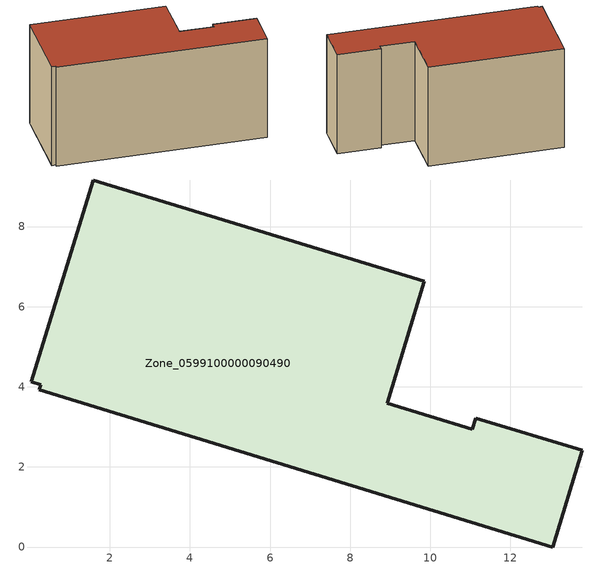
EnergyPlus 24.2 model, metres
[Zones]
Zone_0599100000090490
 floor ground (C_G): 0.24,3.93 0.28,4.05 0.04,4.12 1.58,9.16 9.85,6.63 8.92,3.59 11.04,2.94 11.13,3.22 13.79,2.41 13.05,0 z0
 wall outside (C_F): 13.05,0 13.79,2.41 11.13,3.22 11.04,2.94 8.92,3.59 9.85,6.63 1.58,9.16 0.04,4.12 0.28,4.05 0.24,3.93 13.05,0 z0:7.05
 roof outside (C_R): 0.04,4.12 0.28,4.05 0.24,3.93 13.05,0 13.79,2.41 11.13,3.22 11.04,2.94 8.92,3.59 9.85,6.63 1.58,9.16 z7.05
[BUILDING]
Pand.0599100000090490: North Axis=0; Terrain=City; Loads Convergence Tolerance Value=0.04; Temperature Convergence Tolerance Value=0.4; Solar Distribution=FullExterior; Maximum Number of Warmup Days=25; Minimum Number of Warmup Days=1
[Site:Location]
Rotterdam.The.Hague.AP_ZH_NLD Design_Conditions: Latitude=51.96; Longitude=4.45; Time Zone=1; Elevation=-4.5
[SITE:GROUNDTEMPERATURE:BUILDINGSURFACE]
18, 18, 18, 18, 18, 18, 18, 18, 18, 18, 18, 18
[MATERIAL] Thermal Absorptance=0.9; Solar Absorptance=0.7; Visible Absorptance=0.7
Name | Roughness | Thickness | Conductivity | Density | Specific Heat
G.TI.1975-1991 | MediumSmooth | 0.15 | 0.288461 | 540 | 1210
F.TI.1975-1991 | Rough | 0.3 | 0.230769 | 1920 | 840
R.TI.1975-1991 | MediumRough | 0.2 | 0.153846 | 1500 | 1000
[CONSTRUCTION]
C_G: G.TI.1975-1991
C_F: F.TI.1975-1991
C_R: R.TI.1975-1991
[ZONE]
Zone_0599100000090490: Type=1; Multiplier=1; Ceiling Height=Autocalculate; Volume=Autocalculate; Floor Area=autocalculate; Part of Total Floor Area=Yes
[ZONEINFILTRATION:DESIGNFLOWRATE]
Infil_Zone_0599100000090490: Zone or ZoneList or Space or SpaceList=Zone_0599100000090490; Schedule=AlwaysOn; Design Flow Rate Calculation Method=Flow/Area; Flow Rate per Floor Area=0.003; Constant Term Coefficient=1; Temperature Term Coefficient=0; Velocity Term Coefficient=0; Velocity Squared Term Coefficient=0
[HVACTEMPLATE:ZONE:IDEALLOADSAIRSYSTEM]
Zone_0599100000090490: Maximum Heating Supply Air Temperature=50; Minimum Cooling Supply Air Temperature=13; Maximum Heating Supply Air Humidity Ratio=0.0156; Minimum Cooling Supply Air Humidity Ratio=0.0077; Heating Limit=NoLimit; Cooling Limit=NoLimit; Dehumidification Control Type=ConstantSensibleHeatRatio; Cooling Sensible Heat Ratio=0.7; Dehumidification Setpoint=60; Humidification Control Type=None; Humidification Setpoint=30; Outdoor Air Method=None; Outdoor Air Flow Rate per Person=0.00944; Outdoor Air Flow Rate per Zone Floor Area=0; Outdoor Air Flow Rate per Zone=0; Demand Controlled Ventilation Type=None; Outdoor Air Economizer Type=NoEconomizer; Heat Recovery Type=None; Sensible Heat Recovery Effectiveness=0.7; Latent Heat Recovery Effectiveness=0.65
[ZONECONTROL:THERMOSTAT]
ThermostatControl_Zone_0599100000090490: Zone or ZoneList=Zone_0599100000090490; Control Type Schedule=DualSetpointControlType; Control 1=Thermostat_Zone_0599100000090490; Temperature Difference Between Cutout And Setpoint=0
[THERMOSTATSETPOINT:DUALSETPOINT]
Thermostat_Zone_0599100000090490: Heating Setpoint Temperature Schedule=HeatingSetpoint_Zone_0599100000090490; Cooling Setpoint Temperature Schedule=CoolingSetpoint_Zone_0599100000090490
[SCHEDULE:COMPACT]
HeatingSetpoint_Zone_0599100000090490: Through: 12/31, For: AllDays, Until: 24:00, 21
CoolingSetpoint_Zone_0599100000090490: Through: 12/31, For: AllDays, Until: 24:00, 24
DualSetpointControlType: Through: 12/31, For: AllDays, Until: 24:00, 4
AlwaysOn: Through: 12/31, For: AllDays, Until: 24:00, 1
